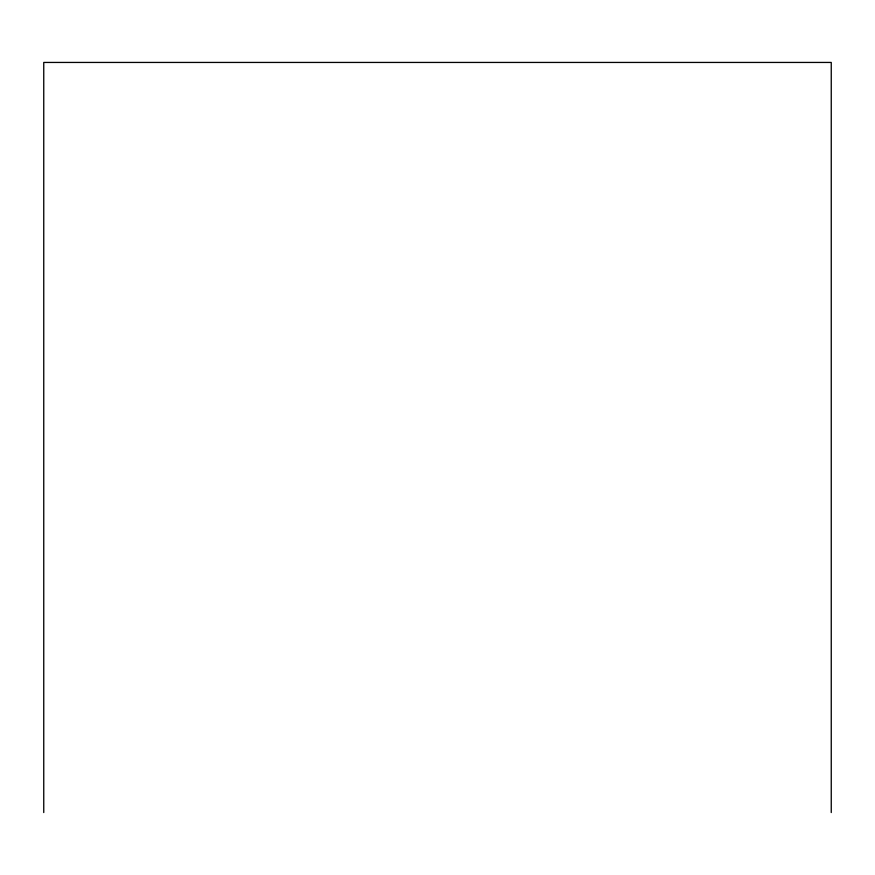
<?xml version="1.0" encoding="UTF-8"?>
<svg xmlns="http://www.w3.org/2000/svg" width="875" height="875" viewBox="0 0 875 875"><rect width="100%" height="100%" fill="white"/><g stroke="black" fill="none" stroke-linecap="round" stroke-linejoin="round"><path stroke-width="1.31" d="M831.25 812.558L831.25 62.442L43.75 62.442L43.75 812.558"/></g></svg>
